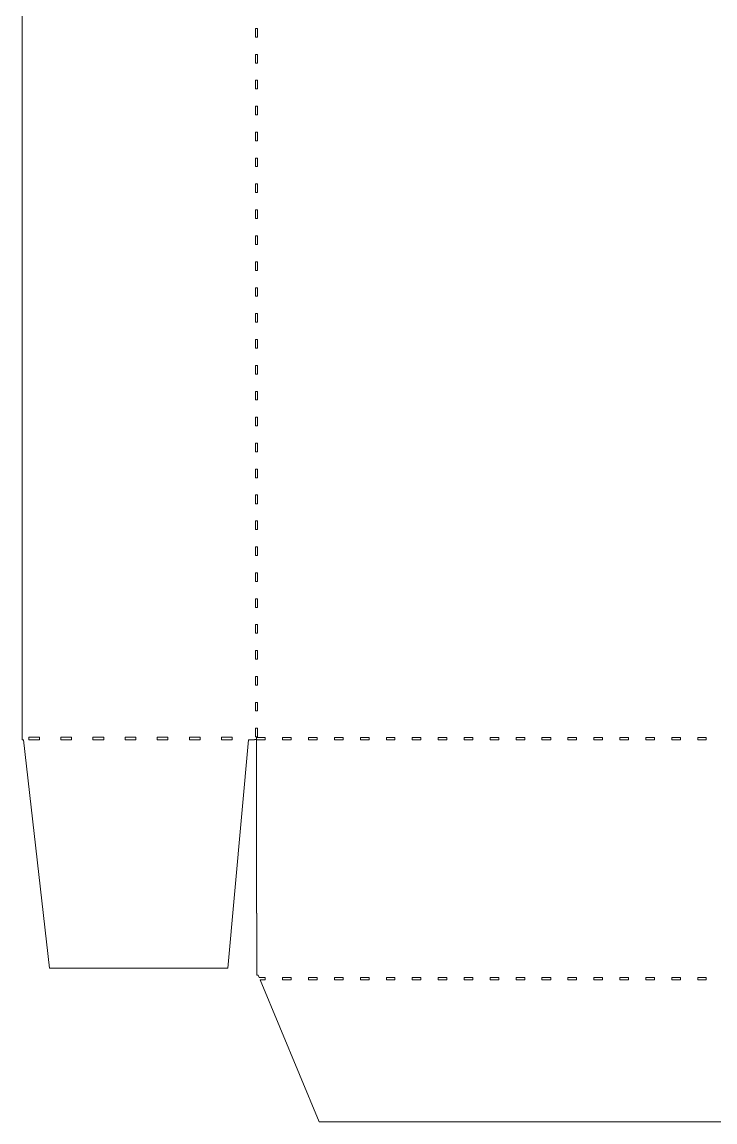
# Model space of a CAD drawing. Header units: centimetres. Extents: x -13.6 to 13.5, y -8.5 to 13.5.
# Drawn here: x -13.58 to -6.73, y -8.46 to 2.42 of the extents above; entities that cross this region are included whole.
import ezdxf

# ---------------------------------------------------------------- set-up
doc = ezdxf.new("R2010")
doc.units = ezdxf.units.CM
doc.header["$MEASUREMENT"] = 0
doc.layers.add('Layer 1', color=7, linetype='Continuous')

msp = doc.modelspace()

# ---------------------------------------------------------------- linework, layer by layer
at = {"layer": 'Layer 1', "color": 17, "lineweight": 20}
for points, knots in [([(-10.64204, 13.49044), (-10.64204, 13.49044), (-11.22081, 12.09311), (-11.22081, 12.09311), (-11.22081, 12.09311), (-11.22081, 12.09311), (-11.17534, 12.09311), (-11.17534, 12.09311), (-11.17534, 12.09311), (-11.17534, 12.09311), (-11.17534, 12.07244), (-11.17534, 12.07244), (-11.17534, 12.07244), (-11.17534, 12.07244), (-11.23074, 12.07244), (-11.23074, 12.07244), (-11.23074, 12.07244), (-11.23074, 12.07244), (-11.24396, 12.03937), (-11.24396, 12.03937), (-11.24396, 12.03937), (-11.24396, 12.03937), (-11.25802, 12.03937), (-11.25802, 12.03937), (-11.25802, 12.03937), (-11.25802, 12.03937), (-11.25802, 12.0063), (-11.25802, 12.0063), (-11.25802, 12.0063), (-11.25802, 12.0063), (-11.25802, 12.00464), (-11.25802, 12.00464), (-11.25802, 12.00464), (-11.25802, 12.00464), (-11.25802, 9.80529), (-11.25802, 9.80529), (-11.25802, 9.80529), (-11.25802, 9.80529), (-11.17534, 9.80529), (-11.17534, 9.80529), (-11.17534, 9.80529), (-11.17534, 9.80529), (-11.17534, 9.7838), (-11.17534, 9.7838), (-11.17534, 9.7838), (-11.17534, 9.7838), (-11.25058, 9.7838), (-11.25058, 9.7838), (-11.25058, 9.7838), (-11.25058, 9.7838), (-11.25058, 9.70938), (-11.25058, 9.70938), (-11.25058, 9.70938), (-11.25058, 9.70938), (-11.27208, 9.70938), (-11.27208, 9.70938), (-11.27208, 9.70938), (-11.27208, 9.70938), (-11.27208, 9.74907), (-11.27208, 9.74907), (-11.27208, 9.74907), (-11.27208, 9.74907), (-11.28283, 9.74907), (-11.28283, 9.74907), (-11.28283, 9.74907), (-11.28283, 9.74907), (-11.28283, 9.75486), (-11.28283, 9.75486), (-11.28283, 9.75486), (-11.28283, 9.75486), (-11.34814, 9.75486), (-11.34814, 9.75486), (-11.34814, 9.75486), (-11.34814, 9.75486), (-11.54493, 12.01043), (-11.54493, 12.01043), (-11.54493, 12.01043), (-11.54493, 12.01043), (-13.30854, 12.01043), (-13.30854, 12.01043), (-13.30854, 12.01043), (-13.30854, 12.01043), (-13.55411, 9.75486), (-13.55411, 9.75486), (-13.55411, 9.75486), (-13.55411, 9.75486), (-13.57891, 9.75486), (-13.57891, 9.75486), (-13.57891, 9.75486), (-13.57891, 9.75486), (-13.57891, -4.67899), (-13.57891, -4.67899), (-13.57891, -4.67899), (-13.57891, -4.67899), (-13.5632, -4.67899), (-13.5632, -4.67899), (-13.5632, -4.67899), (-13.5632, -4.67899), (-13.30854, -6.93539), (-13.30854, -6.93539), (-13.30854, -6.93539), (-13.30854, -6.93539), (-11.5441, -6.93539), (-11.5441, -6.93539), (-11.5441, -6.93539), (-11.5441, -6.93539), (-11.34153, -4.67899), (-11.34153, -4.67899), (-11.34153, -4.67899), (-11.34153, -4.67899), (-11.28283, -4.67899), (-11.28283, -4.67899), (-11.28283, -4.67899), (-11.28283, -4.67899), (-11.28283, -4.6732), (-11.28283, -4.6732), (-11.28283, -4.6732), (-11.28283, -4.6732), (-11.26133, -4.6732), (-11.26133, -4.6732), (-11.26133, -4.6732), (-11.26133, -4.6732), (-11.26133, -4.65501), (-11.26133, -4.65501), (-11.26133, -4.65501), (-11.26133, -4.65501), (-11.17534, -4.65501), (-11.17534, -4.65501), (-11.17534, -4.65501), (-11.17534, -4.65501), (-11.17534, -4.67651), (-11.17534, -4.67651), (-11.17534, -4.67651), (-11.17534, -4.67651), (-11.26133, -4.67651), (-11.26133, -4.67651), (-11.26133, -4.67651), (-11.26133, -4.67651), (-11.26133, -6.39217), (-11.26133, -6.39217), (-11.26133, -6.39217), (-11.26133, -6.39217), (-11.25802, -6.39217), (-11.25802, -6.39217), (-11.25802, -6.39217), (-11.25802, -6.39217), (-11.25802, -6.97177), (-11.25802, -6.97177), (-11.25802, -6.97177), (-11.25802, -6.97177), (-11.25802, -6.97342), (-11.25802, -6.97342), (-11.25802, -6.97342), (-11.25802, -6.97342), (-11.25802, -7.0065), (-11.25802, -7.0065), (-11.25802, -7.0065), (-11.25802, -7.0065), (-11.24396, -7.0065), (-11.24396, -7.0065), (-11.24396, -7.0065), (-11.24396, -7.0065), (-11.23404, -7.02882), (-11.23404, -7.02882), (-11.23404, -7.02882), (-11.23404, -7.02882), (-11.17534, -7.02882), (-11.17534, -7.02882), (-11.17534, -7.02882), (-11.17534, -7.02882), (-11.17534, -7.05032), (-11.17534, -7.05032), (-11.17534, -7.05032), (-11.17534, -7.05032), (-11.22577, -7.05032), (-11.22577, -7.05032), (-11.22577, -7.05032), (-11.22577, -7.05032), (-10.64204, -8.45757), (-10.64204, -8.45757), (-10.64204, -8.45757), (-10.64204, -8.45757), (-1.87937, -8.45757), (-1.87937, -8.45757), (-1.87937, -8.45757), (-1.87937, -8.45757), (-1.2485, -7.05032), (-1.2485, -7.05032), (-1.2485, -7.05032), (-1.2485, -7.05032), (-1.26173, -7.05032), (-1.26173, -7.05032), (-1.26173, -7.05032), (-1.26173, -7.05032), (-1.26173, -7.02882), (-1.26173, -7.02882), (-1.26173, -7.02882), (-1.26173, -7.02882), (-1.23858, -7.02882), (-1.23858, -7.02882), (-1.23858, -7.02882), (-1.23858, -7.02882), (-1.22866, -7.0065), (-1.22866, -7.0065), (-1.22866, -7.0065), (-1.22866, -7.0065), (-1.21378, -7.0065), (-1.21378, -7.0065), (-1.21378, -7.0065), (-1.21378, -7.0065), (-1.21378, -6.97342), (-1.21378, -6.97342), (-1.21378, -6.97342), (-1.21378, -6.97342), (-1.21295, -6.97177), (-1.21295, -6.97177), (-1.21295, -6.97177), (-1.21295, -6.97177), (-1.21378, -6.97177), (-1.21378, -6.97177), (-1.21378, -6.97177), (-1.21378, -6.97177), (-1.21378, -6.39217), (-1.21378, -6.39217), (-1.21378, -6.39217), (-1.21378, -6.39217), (-1.20303, -6.39217), (-1.20303, -6.39217), (-1.20303, -6.39217), (-1.20303, -6.39217), (-1.20303, -4.67651), (-1.20303, -4.67651), (-1.20303, -4.67651), (-1.20303, -4.67651), (-1.26173, -4.67651), (-1.26173, -4.67651), (-1.26173, -4.67651), (-1.26173, -4.67651), (-1.26173, -4.65501), (-1.26173, -4.65501), (-1.26173, -4.65501), (-1.26173, -4.65501), (-1.21378, -4.65501), (-1.21378, -4.65501), (-1.21378, -4.65501), (-1.21378, -4.65501), (-1.21378, -4.56324), (-1.21378, -4.56324), (-1.21378, -4.56324), (-1.21378, -4.56324), (-1.19228, -4.56324), (-1.19228, -4.56324), (-1.19228, -4.56324), (-1.19228, -4.56324), (-1.19228, -4.65501), (-1.19228, -4.65501), (-1.19228, -4.65501), (-1.19228, -4.65501), (-1.17657, -4.65501), (-1.17657, -4.65501), (-1.17657, -4.65501), (-1.17657, -4.65501), (-1.17657, -4.67651), (-1.17657, -4.67651), (-1.17657, -4.67651), (-1.17657, -4.67651), (-1.1807, -4.67651), (-1.1807, -4.67651), (-1.1807, -4.67651), (-1.1807, -4.67651), (-1.1807, -4.67899), (-1.1807, -4.67899), (-1.1807, -4.67899), (-1.1807, -4.67899), (-1.16995, -4.67899), (-1.16995, -4.67899), (-1.16995, -4.67899), (-1.16995, -4.67899), (-0.94175, -6.94697), (-0.94175, -6.94697), (-0.94175, -6.94697), (-0.94175, -6.94697), (0.85824, -6.94697), (0.85824, -6.94697), (0.85824, -6.94697), (0.85824, -6.94697), (1.10464, -4.67899), (1.10464, -4.67899), (1.10464, -4.67899), (1.10464, -4.67899), (1.11538, -4.67899), (1.11538, -4.67899), (1.11538, -4.67899), (1.11538, -4.67899), (1.11538, -4.67651), (1.11538, -4.67651), (1.11538, -4.67651), (1.11538, -4.67651), (1.04593, -4.67651), (1.04593, -4.67651), (1.04593, -4.67651), (1.04593, -4.67651), (1.04593, -4.65501), (1.04593, -4.65501), (1.04593, -4.65501), (1.04593, -4.65501), (1.12779, -4.65501), (1.12779, -4.65501), (1.12779, -4.65501), (1.12779, -4.65501), (1.12779, -4.66576), (1.12779, -4.66576), (1.12779, -4.66576), (1.12779, -4.66576), (1.13605, -4.66576), (1.13605, -4.66576), (1.13605, -4.66576), (1.13605, -4.66576), (1.13605, -4.6732), (1.13605, -4.6732), (1.13605, -4.6732), (1.13605, -4.6732), (11.22826, -4.66576), (11.22826, -4.66576), (11.22826, -4.66576), (11.22826, -4.66576), (13.53757, -2.82691), (13.53757, -2.82691), (13.53757, -2.82691), (13.53757, -2.82691), (13.53757, 8.46749), (13.53757, 8.46749), (13.53757, 8.46749), (13.53757, 8.46749), (11.239, 9.79454), (11.239, 9.79454), (11.239, 9.79454), (11.239, 9.79454), (11.239, 9.70938), (11.239, 9.70938), (11.239, 9.70938), (11.239, 9.70938), (11.21751, 9.70938), (11.21751, 9.70938), (11.21751, 9.70938), (11.21751, 9.70938), (11.21751, 9.79454), (11.21751, 9.79454), (11.21751, 9.79454), (11.21751, 9.79454), (1.13854, 9.79454), (1.13854, 9.79454), (1.13854, 9.79454), (1.13854, 9.79454), (1.13854, 9.70938), (1.13854, 9.70938), (1.13854, 9.70938), (1.13854, 9.70938), (1.11704, 9.70938), (1.11704, 9.70938), (1.11704, 9.70938), (1.11704, 9.70938), (1.11704, 9.7838), (1.11704, 9.7838), (1.11704, 9.7838), (1.11704, 9.7838), (1.04593, 9.7838), (1.04593, 9.7838), (1.04593, 9.7838), (1.04593, 9.7838), (1.04593, 9.80529), (1.04593, 9.80529), (1.04593, 9.80529), (1.04593, 9.80529), (1.09389, 9.80529), (1.09389, 9.80529), (1.09389, 9.80529), (1.09389, 9.80529), (0.85824, 11.97984), (0.85824, 11.97984), (0.85824, 11.97984), (0.85824, 11.97984), (-0.94175, 11.97984), (-0.94175, 11.97984), (-0.94175, 11.97984), (-0.94175, 11.97984), (-1.16251, 9.79454), (-1.16251, 9.79454), (-1.16251, 9.79454), (-1.16251, 9.79454), (-1.17657, 9.79454), (-1.17657, 9.79454), (-1.17657, 9.79454), (-1.17657, 9.79454), (-1.17657, 9.7838), (-1.17657, 9.7838), (-1.17657, 9.7838), (-1.17657, 9.7838), (-1.19228, 9.7838), (-1.19228, 9.7838), (-1.19228, 9.7838), (-1.19228, 9.7838), (-1.19228, 9.66639), (-1.19228, 9.66639), (-1.19228, 9.66639), (-1.19228, 9.66639), (-1.21378, 9.66639), (-1.21378, 9.66639), (-1.21378, 9.66639), (-1.21378, 9.66639), (-1.21378, 9.7838), (-1.21378, 9.7838), (-1.21378, 9.7838), (-1.21378, 9.7838), (-1.26173, 9.7838), (-1.26173, 9.7838), (-1.26173, 9.7838), (-1.26173, 9.7838), (-1.26173, 9.80529), (-1.26173, 9.80529), (-1.26173, 9.80529), (-1.26173, 9.80529), (-1.21378, 9.80529), (-1.21378, 9.80529), (-1.21378, 9.80529), (-1.21378, 9.80529), (-1.21378, 12.00464), (-1.21378, 12.00464), (-1.21378, 12.00464), (-1.21378, 12.00464), (-1.21295, 12.00464), (-1.21295, 12.00464), (-1.21295, 12.00464), (-1.21295, 12.00464), (-1.21378, 12.0063), (-1.21378, 12.0063), (-1.21378, 12.0063), (-1.21378, 12.0063), (-1.21378, 12.03937), (-1.21378, 12.03937), (-1.21378, 12.03937), (-1.21378, 12.03937), (-1.22866, 12.03937), (-1.22866, 12.03937), (-1.22866, 12.03937), (-1.22866, 12.03937), (-1.24354, 12.07244), (-1.24354, 12.07244), (-1.24354, 12.07244), (-1.24354, 12.07244), (-1.26173, 12.07244), (-1.26173, 12.07244), (-1.26173, 12.07244), (-1.26173, 12.07244), (-1.26173, 12.09311), (-1.26173, 12.09311), (-1.26173, 12.09311), (-1.26173, 12.09311), (-1.25264, 12.09311), (-1.25264, 12.09311), (-1.25264, 12.09311), (-1.25264, 12.09311), (-1.87937, 13.49044), (-1.87937, 13.49044), (-1.87937, 13.49044), (-1.87937, 13.49044), (-10.64204, 13.49044), (-10.64204, 13.49044)], [0, 0, 0, 0, 0.00847458, 0.00847458, 0.00847458, 0.00847458, 0.01694915, 0.01694915, 0.01694915, 0.01694915, 0.02542373, 0.02542373, 0.02542373, 0.02542373, 0.03389831, 0.03389831, 0.03389831, 0.03389831, 0.04237288, 0.04237288, 0.04237288, 0.04237288, 0.05084746, 0.05084746, 0.05084746, 0.05084746, 0.05932203, 0.05932203, 0.05932203, 0.05932203, 0.06779661, 0.06779661, 0.06779661, 0.06779661, 0.07627119, 0.07627119, 0.07627119, 0.07627119, 0.08474576, 0.08474576, 0.08474576, 0.08474576, 0.09322034, 0.09322034, 0.09322034, 0.09322034, 0.10169492, 0.10169492, 0.10169492, 0.10169492, 0.11016949, 0.11016949, 0.11016949, 0.11016949, 0.11864407, 0.11864407, 0.11864407, 0.11864407, 0.12711864, 0.12711864, 0.12711864, 0.12711864, 0.13559322, 0.13559322, 0.13559322, 0.13559322, 0.1440678, 0.1440678, 0.1440678, 0.1440678, 0.15254237, 0.15254237, 0.15254237, 0.15254237, 0.16101695, 0.16101695, 0.16101695, 0.16101695, 0.16949153, 0.16949153, 0.16949153, 0.16949153, 0.1779661, 0.1779661, 0.1779661, 0.1779661, 0.18644068, 0.18644068, 0.18644068, 0.18644068, 0.19491525, 0.19491525, 0.19491525, 0.19491525, 0.20338983, 0.20338983, 0.20338983, 0.20338983, 0.21186441, 0.21186441, 0.21186441, 0.21186441, 0.22033898, 0.22033898, 0.22033898, 0.22033898, 0.22881356, 0.22881356, 0.22881356, 0.22881356, 0.23728814, 0.23728814, 0.23728814, 0.23728814, 0.24576271, 0.24576271, 0.24576271, 0.24576271, 0.25423729, 0.25423729, 0.25423729, 0.25423729, 0.26271186, 0.26271186, 0.26271186, 0.26271186, 0.27118644, 0.27118644, 0.27118644, 0.27118644, 0.27966102, 0.27966102, 0.27966102, 0.27966102, 0.28813559, 0.28813559, 0.28813559, 0.28813559, 0.29661017, 0.29661017, 0.29661017, 0.29661017, 0.30508475, 0.30508475, 0.30508475, 0.30508475, 0.31355932, 0.31355932, 0.31355932, 0.31355932, 0.3220339, 0.3220339, 0.3220339, 0.3220339, 0.33050847, 0.33050847, 0.33050847, 0.33050847, 0.33898305, 0.33898305, 0.33898305, 0.33898305, 0.34745763, 0.34745763, 0.34745763, 0.34745763, 0.3559322, 0.3559322, 0.3559322, 0.3559322, 0.36440678, 0.36440678, 0.36440678, 0.36440678, 0.37288136, 0.37288136, 0.37288136, 0.37288136, 0.38135593, 0.38135593, 0.38135593, 0.38135593, 0.38983051, 0.38983051, 0.38983051, 0.38983051, 0.39830508, 0.39830508, 0.39830508, 0.39830508, 0.40677966, 0.40677966, 0.40677966, 0.40677966, 0.41525424, 0.41525424, 0.41525424, 0.41525424, 0.42372881, 0.42372881, 0.42372881, 0.42372881, 0.43220339, 0.43220339, 0.43220339, 0.43220339, 0.44067797, 0.44067797, 0.44067797, 0.44067797, 0.44915254, 0.44915254, 0.44915254, 0.44915254, 0.45762712, 0.45762712, 0.45762712, 0.45762712, 0.46610169, 0.46610169, 0.46610169, 0.46610169, 0.47457627, 0.47457627, 0.47457627, 0.47457627, 0.48305085, 0.48305085, 0.48305085, 0.48305085, 0.49152542, 0.49152542, 0.49152542, 0.49152542, 0.5, 0.5, 0.5, 0.5, 0.50847458, 0.50847458, 0.50847458, 0.50847458, 0.51694915, 0.51694915, 0.51694915, 0.51694915, 0.52542373, 0.52542373, 0.52542373, 0.52542373, 0.53389831, 0.53389831, 0.53389831, 0.53389831, 0.54237288, 0.54237288, 0.54237288, 0.54237288, 0.55084746, 0.55084746, 0.55084746, 0.55084746, 0.55932203, 0.55932203, 0.55932203, 0.55932203, 0.56779661, 0.56779661, 0.56779661, 0.56779661, 0.57627119, 0.57627119, 0.57627119, 0.57627119, 0.58474576, 0.58474576, 0.58474576, 0.58474576, 0.59322034, 0.59322034, 0.59322034, 0.59322034, 0.60169492, 0.60169492, 0.60169492, 0.60169492, 0.61016949, 0.61016949, 0.61016949, 0.61016949, 0.61864407, 0.61864407, 0.61864407, 0.61864407, 0.62711864, 0.62711864, 0.62711864, 0.62711864, 0.63559322, 0.63559322, 0.63559322, 0.63559322, 0.6440678, 0.6440678, 0.6440678, 0.6440678, 0.65254237, 0.65254237, 0.65254237, 0.65254237, 0.66101695, 0.66101695, 0.66101695, 0.66101695, 0.66949153, 0.66949153, 0.66949153, 0.66949153, 0.6779661, 0.6779661, 0.6779661, 0.6779661, 0.68644068, 0.68644068, 0.68644068, 0.68644068, 0.69491525, 0.69491525, 0.69491525, 0.69491525, 0.70338983, 0.70338983, 0.70338983, 0.70338983, 0.71186441, 0.71186441, 0.71186441, 0.71186441, 0.72033898, 0.72033898, 0.72033898, 0.72033898, 0.72881356, 0.72881356, 0.72881356, 0.72881356, 0.73728814, 0.73728814, 0.73728814, 0.73728814, 0.74576271, 0.74576271, 0.74576271, 0.74576271, 0.75423729, 0.75423729, 0.75423729, 0.75423729, 0.76271186, 0.76271186, 0.76271186, 0.76271186, 0.77118644, 0.77118644, 0.77118644, 0.77118644, 0.77966102, 0.77966102, 0.77966102, 0.77966102, 0.78813559, 0.78813559, 0.78813559, 0.78813559, 0.79661017, 0.79661017, 0.79661017, 0.79661017, 0.80508475, 0.80508475, 0.80508475, 0.80508475, 0.81355932, 0.81355932, 0.81355932, 0.81355932, 0.8220339, 0.8220339, 0.8220339, 0.8220339, 0.83050847, 0.83050847, 0.83050847, 0.83050847, 0.83898305, 0.83898305, 0.83898305, 0.83898305, 0.84745763, 0.84745763, 0.84745763, 0.84745763, 0.8559322, 0.8559322, 0.8559322, 0.8559322, 0.86440678, 0.86440678, 0.86440678, 0.86440678, 0.87288136, 0.87288136, 0.87288136, 0.87288136, 0.88135593, 0.88135593, 0.88135593, 0.88135593, 0.88983051, 0.88983051, 0.88983051, 0.88983051, 0.89830508, 0.89830508, 0.89830508, 0.89830508, 0.90677966, 0.90677966, 0.90677966, 0.90677966, 0.91525424, 0.91525424, 0.91525424, 0.91525424, 0.92372881, 0.92372881, 0.92372881, 0.92372881, 0.93220339, 0.93220339, 0.93220339, 0.93220339, 0.94067797, 0.94067797, 0.94067797, 0.94067797, 0.94915254, 0.94915254, 0.94915254, 0.94915254, 0.95762712, 0.95762712, 0.95762712, 0.95762712, 0.96610169, 0.96610169, 0.96610169, 0.96610169, 0.97457627, 0.97457627, 0.97457627, 0.97457627, 0.98305085, 0.98305085, 0.98305085, 0.98305085, 1, 1, 1, 1]), ([(-11.27208, 2.35893), (-11.27208, 2.35893), (-11.25058, 2.35893), (-11.25058, 2.35893), (-11.25058, 2.35893), (-11.25058, 2.35893), (-11.25058, 2.27376), (-11.25058, 2.27376), (-11.25058, 2.27376), (-11.25058, 2.27376), (-11.27208, 2.27376), (-11.27208, 2.27376), (-11.27208, 2.27376), (-11.27208, 2.27376), (-11.27208, 2.35893), (-11.27208, 2.35893)], [0, 0, 0, 0, 0.2, 0.2, 0.2, 0.2, 0.4, 0.4, 0.4, 0.4, 0.6, 0.6, 0.6, 0.6, 1, 1, 1, 1]), ([(-11.27208, 2.10261), (-11.27208, 2.10261), (-11.25058, 2.10261), (-11.25058, 2.10261), (-11.25058, 2.10261), (-11.25058, 2.10261), (-11.25058, 2.01745), (-11.25058, 2.01745), (-11.25058, 2.01745), (-11.25058, 2.01745), (-11.27208, 2.01745), (-11.27208, 2.01745), (-11.27208, 2.01745), (-11.27208, 2.01745), (-11.27208, 2.10261), (-11.27208, 2.10261)], [0, 0, 0, 0, 0.2, 0.2, 0.2, 0.2, 0.4, 0.4, 0.4, 0.4, 0.6, 0.6, 0.6, 0.6, 1, 1, 1, 1]), ([(-11.27208, 1.8463), (-11.27208, 1.8463), (-11.25058, 1.8463), (-11.25058, 1.8463), (-11.25058, 1.8463), (-11.25058, 1.8463), (-11.25058, 1.76113), (-11.25058, 1.76113), (-11.25058, 1.76113), (-11.25058, 1.76113), (-11.27208, 1.76113), (-11.27208, 1.76113), (-11.27208, 1.76113), (-11.27208, 1.76113), (-11.27208, 1.8463), (-11.27208, 1.8463)], [0, 0, 0, 0, 0.2, 0.2, 0.2, 0.2, 0.4, 0.4, 0.4, 0.4, 0.6, 0.6, 0.6, 0.6, 1, 1, 1, 1]), ([(-11.27208, 1.58998), (-11.27208, 1.58998), (-11.25058, 1.58998), (-11.25058, 1.58998), (-11.25058, 1.58998), (-11.25058, 1.58998), (-11.25058, 1.50482), (-11.25058, 1.50482), (-11.25058, 1.50482), (-11.25058, 1.50482), (-11.27208, 1.50482), (-11.27208, 1.50482), (-11.27208, 1.50482), (-11.27208, 1.50482), (-11.27208, 1.58998), (-11.27208, 1.58998)], [0, 0, 0, 0, 0.2, 0.2, 0.2, 0.2, 0.4, 0.4, 0.4, 0.4, 0.6, 0.6, 0.6, 0.6, 1, 1, 1, 1]), ([(-11.27208, 1.33367), (-11.27208, 1.33367), (-11.25058, 1.33367), (-11.25058, 1.33367), (-11.25058, 1.33367), (-11.25058, 1.33367), (-11.25058, 1.2485), (-11.25058, 1.2485), (-11.25058, 1.2485), (-11.25058, 1.2485), (-11.27208, 1.2485), (-11.27208, 1.2485), (-11.27208, 1.2485), (-11.27208, 1.2485), (-11.27208, 1.33367), (-11.27208, 1.33367)], [0, 0, 0, 0, 0.2, 0.2, 0.2, 0.2, 0.4, 0.4, 0.4, 0.4, 0.6, 0.6, 0.6, 0.6, 1, 1, 1, 1]), ([(-11.27208, 1.07735), (-11.27208, 1.07735), (-11.25058, 1.07735), (-11.25058, 1.07735), (-11.25058, 1.07735), (-11.25058, 1.07735), (-11.25058, 0.99219), (-11.25058, 0.99219), (-11.25058, 0.99219), (-11.25058, 0.99219), (-11.27208, 0.99219), (-11.27208, 0.99219), (-11.27208, 0.99219), (-11.27208, 0.99219), (-11.27208, 1.07735), (-11.27208, 1.07735)], [0, 0, 0, 0, 0.2, 0.2, 0.2, 0.2, 0.4, 0.4, 0.4, 0.4, 0.6, 0.6, 0.6, 0.6, 1, 1, 1, 1]), ([(-11.27208, 0.82104), (-11.27208, 0.82104), (-11.25058, 0.82104), (-11.25058, 0.82104), (-11.25058, 0.82104), (-11.25058, 0.82104), (-11.25058, 0.73505), (-11.25058, 0.73505), (-11.25058, 0.73505), (-11.25058, 0.73505), (-11.27208, 0.73505), (-11.27208, 0.73505), (-11.27208, 0.73505), (-11.27208, 0.73505), (-11.27208, 0.82104), (-11.27208, 0.82104)], [0, 0, 0, 0, 0.2, 0.2, 0.2, 0.2, 0.4, 0.4, 0.4, 0.4, 0.6, 0.6, 0.6, 0.6, 1, 1, 1, 1]), ([(-11.27208, 0.56472), (-11.27208, 0.56472), (-11.25058, 0.56472), (-11.25058, 0.56472), (-11.25058, 0.56472), (-11.25058, 0.56472), (-11.25058, 0.47873), (-11.25058, 0.47873), (-11.25058, 0.47873), (-11.25058, 0.47873), (-11.27208, 0.47873), (-11.27208, 0.47873), (-11.27208, 0.47873), (-11.27208, 0.47873), (-11.27208, 0.56472), (-11.27208, 0.56472)], [0, 0, 0, 0, 0.2, 0.2, 0.2, 0.2, 0.4, 0.4, 0.4, 0.4, 0.6, 0.6, 0.6, 0.6, 1, 1, 1, 1]), ([(-11.27208, 0.3084), (-11.27208, 0.3084), (-11.25058, 0.3084), (-11.25058, 0.3084), (-11.25058, 0.3084), (-11.25058, 0.3084), (-11.25058, 0.22242), (-11.25058, 0.22242), (-11.25058, 0.22242), (-11.25058, 0.22242), (-11.27208, 0.22242), (-11.27208, 0.22242), (-11.27208, 0.22242), (-11.27208, 0.22242), (-11.27208, 0.3084), (-11.27208, 0.3084)], [0, 0, 0, 0, 0.2, 0.2, 0.2, 0.2, 0.4, 0.4, 0.4, 0.4, 0.6, 0.6, 0.6, 0.6, 1, 1, 1, 1]), ([(-11.27208, 0.05209), (-11.27208, 0.05209), (-11.25058, 0.05209), (-11.25058, 0.05209), (-11.25058, 0.05209), (-11.25058, 0.05209), (-11.25058, -0.0339), (-11.25058, -0.0339), (-11.25058, -0.0339), (-11.25058, -0.0339), (-11.27208, -0.0339), (-11.27208, -0.0339), (-11.27208, -0.0339), (-11.27208, -0.0339), (-11.27208, 0.05209), (-11.27208, 0.05209)], [0, 0, 0, 0, 0.2, 0.2, 0.2, 0.2, 0.4, 0.4, 0.4, 0.4, 0.6, 0.6, 0.6, 0.6, 1, 1, 1, 1]), ([(-11.27208, -0.20505), (-11.27208, -0.20505), (-11.25058, -0.20505), (-11.25058, -0.20505), (-11.25058, -0.20505), (-11.25058, -0.20505), (-11.25058, -0.29021), (-11.25058, -0.29021), (-11.25058, -0.29021), (-11.25058, -0.29021), (-11.27208, -0.29021), (-11.27208, -0.29021), (-11.27208, -0.29021), (-11.27208, -0.29021), (-11.27208, -0.20505), (-11.27208, -0.20505)], [0, 0, 0, 0, 0.2, 0.2, 0.2, 0.2, 0.4, 0.4, 0.4, 0.4, 0.6, 0.6, 0.6, 0.6, 1, 1, 1, 1]), ([(-11.27208, -0.46137), (-11.27208, -0.46137), (-11.25058, -0.46137), (-11.25058, -0.46137), (-11.25058, -0.46137), (-11.25058, -0.46137), (-11.25058, -0.54653), (-11.25058, -0.54653), (-11.25058, -0.54653), (-11.25058, -0.54653), (-11.27208, -0.54653), (-11.27208, -0.54653), (-11.27208, -0.54653), (-11.27208, -0.54653), (-11.27208, -0.46137), (-11.27208, -0.46137)], [0, 0, 0, 0, 0.2, 0.2, 0.2, 0.2, 0.4, 0.4, 0.4, 0.4, 0.6, 0.6, 0.6, 0.6, 1, 1, 1, 1]), ([(-11.27208, -0.71768), (-11.27208, -0.71768), (-11.25058, -0.71768), (-11.25058, -0.71768), (-11.25058, -0.71768), (-11.25058, -0.71768), (-11.25058, -0.80285), (-11.25058, -0.80285), (-11.25058, -0.80285), (-11.25058, -0.80285), (-11.27208, -0.80285), (-11.27208, -0.80285), (-11.27208, -0.80285), (-11.27208, -0.80285), (-11.27208, -0.71768), (-11.27208, -0.71768)], [0, 0, 0, 0, 0.2, 0.2, 0.2, 0.2, 0.4, 0.4, 0.4, 0.4, 0.6, 0.6, 0.6, 0.6, 1, 1, 1, 1]), ([(-11.27208, -0.974), (-11.27208, -0.974), (-11.25058, -0.974), (-11.25058, -0.974), (-11.25058, -0.974), (-11.25058, -0.974), (-11.25058, -1.05916), (-11.25058, -1.05916), (-11.25058, -1.05916), (-11.25058, -1.05916), (-11.27208, -1.05916), (-11.27208, -1.05916), (-11.27208, -1.05916), (-11.27208, -1.05916), (-11.27208, -0.974), (-11.27208, -0.974)], [0, 0, 0, 0, 0.2, 0.2, 0.2, 0.2, 0.4, 0.4, 0.4, 0.4, 0.6, 0.6, 0.6, 0.6, 1, 1, 1, 1]), ([(-11.27208, -1.23031), (-11.27208, -1.23031), (-11.25058, -1.23031), (-11.25058, -1.23031), (-11.25058, -1.23031), (-11.25058, -1.23031), (-11.25058, -1.31548), (-11.25058, -1.31548), (-11.25058, -1.31548), (-11.25058, -1.31548), (-11.27208, -1.31548), (-11.27208, -1.31548), (-11.27208, -1.31548), (-11.27208, -1.31548), (-11.27208, -1.23031), (-11.27208, -1.23031)], [0, 0, 0, 0, 0.2, 0.2, 0.2, 0.2, 0.4, 0.4, 0.4, 0.4, 0.6, 0.6, 0.6, 0.6, 1, 1, 1, 1]), ([(-11.27208, -1.48663), (-11.27208, -1.48663), (-11.25058, -1.48663), (-11.25058, -1.48663), (-11.25058, -1.48663), (-11.25058, -1.48663), (-11.25058, -1.57179), (-11.25058, -1.57179), (-11.25058, -1.57179), (-11.25058, -1.57179), (-11.27208, -1.57179), (-11.27208, -1.57179), (-11.27208, -1.57179), (-11.27208, -1.57179), (-11.27208, -1.48663), (-11.27208, -1.48663)], [0, 0, 0, 0, 0.2, 0.2, 0.2, 0.2, 0.4, 0.4, 0.4, 0.4, 0.6, 0.6, 0.6, 0.6, 1, 1, 1, 1]), ([(-11.27208, -1.74294), (-11.27208, -1.74294), (-11.25058, -1.74294), (-11.25058, -1.74294), (-11.25058, -1.74294), (-11.25058, -1.74294), (-11.25058, -1.82811), (-11.25058, -1.82811), (-11.25058, -1.82811), (-11.25058, -1.82811), (-11.27208, -1.82811), (-11.27208, -1.82811), (-11.27208, -1.82811), (-11.27208, -1.82811), (-11.27208, -1.74294), (-11.27208, -1.74294)], [0, 0, 0, 0, 0.2, 0.2, 0.2, 0.2, 0.4, 0.4, 0.4, 0.4, 0.6, 0.6, 0.6, 0.6, 1, 1, 1, 1]), ([(-11.27208, -1.99926), (-11.27208, -1.99926), (-11.25058, -1.99926), (-11.25058, -1.99926), (-11.25058, -1.99926), (-11.25058, -1.99926), (-11.25058, -2.08525), (-11.25058, -2.08525), (-11.25058, -2.08525), (-11.25058, -2.08525), (-11.27208, -2.08525), (-11.27208, -2.08525), (-11.27208, -2.08525), (-11.27208, -2.08525), (-11.27208, -1.99926), (-11.27208, -1.99926)], [0, 0, 0, 0, 0.2, 0.2, 0.2, 0.2, 0.4, 0.4, 0.4, 0.4, 0.6, 0.6, 0.6, 0.6, 1, 1, 1, 1]), ([(-11.27208, -2.25557), (-11.27208, -2.25557), (-11.25058, -2.25557), (-11.25058, -2.25557), (-11.25058, -2.25557), (-11.25058, -2.25557), (-11.25058, -2.34156), (-11.25058, -2.34156), (-11.25058, -2.34156), (-11.25058, -2.34156), (-11.27208, -2.34156), (-11.27208, -2.34156), (-11.27208, -2.34156), (-11.27208, -2.34156), (-11.27208, -2.25557), (-11.27208, -2.25557)], [0, 0, 0, 0, 0.2, 0.2, 0.2, 0.2, 0.4, 0.4, 0.4, 0.4, 0.6, 0.6, 0.6, 0.6, 1, 1, 1, 1]), ([(-11.27208, -2.51189), (-11.27208, -2.51189), (-11.25058, -2.51189), (-11.25058, -2.51189), (-11.25058, -2.51189), (-11.25058, -2.51189), (-11.25058, -2.59788), (-11.25058, -2.59788), (-11.25058, -2.59788), (-11.25058, -2.59788), (-11.27208, -2.59788), (-11.27208, -2.59788), (-11.27208, -2.59788), (-11.27208, -2.59788), (-11.27208, -2.51189), (-11.27208, -2.51189)], [0, 0, 0, 0, 0.2, 0.2, 0.2, 0.2, 0.4, 0.4, 0.4, 0.4, 0.6, 0.6, 0.6, 0.6, 1, 1, 1, 1]), ([(-11.27208, -2.7682), (-11.27208, -2.7682), (-11.25058, -2.7682), (-11.25058, -2.7682), (-11.25058, -2.7682), (-11.25058, -2.7682), (-11.25058, -2.85419), (-11.25058, -2.85419), (-11.25058, -2.85419), (-11.25058, -2.85419), (-11.27208, -2.85419), (-11.27208, -2.85419), (-11.27208, -2.85419), (-11.27208, -2.85419), (-11.27208, -2.7682), (-11.27208, -2.7682)], [0, 0, 0, 0, 0.2, 0.2, 0.2, 0.2, 0.4, 0.4, 0.4, 0.4, 0.6, 0.6, 0.6, 0.6, 1, 1, 1, 1]), ([(-11.27208, -3.02535), (-11.27208, -3.02535), (-11.25058, -3.02535), (-11.25058, -3.02535), (-11.25058, -3.02535), (-11.25058, -3.02535), (-11.25058, -3.11051), (-11.25058, -3.11051), (-11.25058, -3.11051), (-11.25058, -3.11051), (-11.27208, -3.11051), (-11.27208, -3.11051), (-11.27208, -3.11051), (-11.27208, -3.11051), (-11.27208, -3.02535), (-11.27208, -3.02535)], [0, 0, 0, 0, 0.2, 0.2, 0.2, 0.2, 0.4, 0.4, 0.4, 0.4, 0.6, 0.6, 0.6, 0.6, 1, 1, 1, 1]), ([(-11.27208, -3.28166), (-11.27208, -3.28166), (-11.25058, -3.28166), (-11.25058, -3.28166), (-11.25058, -3.28166), (-11.25058, -3.28166), (-11.25058, -3.36682), (-11.25058, -3.36682), (-11.25058, -3.36682), (-11.25058, -3.36682), (-11.27208, -3.36682), (-11.27208, -3.36682), (-11.27208, -3.36682), (-11.27208, -3.36682), (-11.27208, -3.28166), (-11.27208, -3.28166)], [0, 0, 0, 0, 0.2, 0.2, 0.2, 0.2, 0.4, 0.4, 0.4, 0.4, 0.6, 0.6, 0.6, 0.6, 1, 1, 1, 1]), ([(-11.27208, -3.53798), (-11.27208, -3.53798), (-11.25058, -3.53798), (-11.25058, -3.53798), (-11.25058, -3.53798), (-11.25058, -3.53798), (-11.25058, -3.62314), (-11.25058, -3.62314), (-11.25058, -3.62314), (-11.25058, -3.62314), (-11.27208, -3.62314), (-11.27208, -3.62314), (-11.27208, -3.62314), (-11.27208, -3.62314), (-11.27208, -3.53798), (-11.27208, -3.53798)], [0, 0, 0, 0, 0.2, 0.2, 0.2, 0.2, 0.4, 0.4, 0.4, 0.4, 0.6, 0.6, 0.6, 0.6, 1, 1, 1, 1]), ([(-11.27208, -3.79429), (-11.27208, -3.79429), (-11.25058, -3.79429), (-11.25058, -3.79429), (-11.25058, -3.79429), (-11.25058, -3.79429), (-11.25058, -3.87945), (-11.25058, -3.87945), (-11.25058, -3.87945), (-11.25058, -3.87945), (-11.27208, -3.87945), (-11.27208, -3.87945), (-11.27208, -3.87945), (-11.27208, -3.87945), (-11.27208, -3.79429), (-11.27208, -3.79429)], [0, 0, 0, 0, 0.2, 0.2, 0.2, 0.2, 0.4, 0.4, 0.4, 0.4, 0.6, 0.6, 0.6, 0.6, 1, 1, 1, 1]), ([(-11.27208, -4.05061), (-11.27208, -4.05061), (-11.25058, -4.05061), (-11.25058, -4.05061), (-11.25058, -4.05061), (-11.25058, -4.05061), (-11.25058, -4.13577), (-11.25058, -4.13577), (-11.25058, -4.13577), (-11.25058, -4.13577), (-11.27208, -4.13577), (-11.27208, -4.13577), (-11.27208, -4.13577), (-11.27208, -4.13577), (-11.27208, -4.05061), (-11.27208, -4.05061)], [0, 0, 0, 0, 0.2, 0.2, 0.2, 0.2, 0.4, 0.4, 0.4, 0.4, 0.6, 0.6, 0.6, 0.6, 1, 1, 1, 1]), ([(-11.27208, -4.30692), (-11.27208, -4.30692), (-11.25058, -4.30692), (-11.25058, -4.30692), (-11.25058, -4.30692), (-11.25058, -4.30692), (-11.25058, -4.39208), (-11.25058, -4.39208), (-11.25058, -4.39208), (-11.25058, -4.39208), (-11.27208, -4.39208), (-11.27208, -4.39208), (-11.27208, -4.39208), (-11.27208, -4.39208), (-11.27208, -4.30692), (-11.27208, -4.30692)], [0, 0, 0, 0, 0.2, 0.2, 0.2, 0.2, 0.4, 0.4, 0.4, 0.4, 0.6, 0.6, 0.6, 0.6, 1, 1, 1, 1]), ([(-11.27208, -4.56324), (-11.27208, -4.56324), (-11.25058, -4.56324), (-11.25058, -4.56324), (-11.25058, -4.56324), (-11.25058, -4.56324), (-11.25058, -4.6484), (-11.25058, -4.6484), (-11.25058, -4.6484), (-11.25058, -4.6484), (-11.27208, -4.6484), (-11.27208, -4.6484), (-11.27208, -4.6484), (-11.27208, -4.6484), (-11.27208, -4.56324), (-11.27208, -4.56324)], [0, 0, 0, 0, 0.2, 0.2, 0.2, 0.2, 0.4, 0.4, 0.4, 0.4, 0.6, 0.6, 0.6, 0.6, 1, 1, 1, 1]), ([(-13.51277, -4.65253), (-13.51277, -4.65253), (-13.40693, -4.65253), (-13.40693, -4.65253), (-13.40693, -4.65253), (-13.40693, -4.65253), (-13.40693, -4.67899), (-13.40693, -4.67899), (-13.40693, -4.67899), (-13.40693, -4.67899), (-13.51277, -4.67899), (-13.51277, -4.67899), (-13.51277, -4.67899), (-13.51277, -4.67899), (-13.51277, -4.65253), (-13.51277, -4.65253)], [0, 0, 0, 0, 0.2, 0.2, 0.2, 0.2, 0.4, 0.4, 0.4, 0.4, 0.6, 0.6, 0.6, 0.6, 1, 1, 1, 1]), ([(-13.19527, -4.65253), (-13.19527, -4.65253), (-13.08943, -4.65253), (-13.08943, -4.65253), (-13.08943, -4.65253), (-13.08943, -4.65253), (-13.08943, -4.67899), (-13.08943, -4.67899), (-13.08943, -4.67899), (-13.08943, -4.67899), (-13.19527, -4.67899), (-13.19527, -4.67899), (-13.19527, -4.67899), (-13.19527, -4.67899), (-13.19527, -4.65253), (-13.19527, -4.65253)], [0, 0, 0, 0, 0.2, 0.2, 0.2, 0.2, 0.4, 0.4, 0.4, 0.4, 0.6, 0.6, 0.6, 0.6, 1, 1, 1, 1]), ([(-12.87777, -4.65253), (-12.87777, -4.65253), (-12.77193, -4.65253), (-12.77193, -4.65253), (-12.77193, -4.65253), (-12.77193, -4.65253), (-12.77193, -4.67899), (-12.77193, -4.67899), (-12.77193, -4.67899), (-12.77193, -4.67899), (-12.87777, -4.67899), (-12.87777, -4.67899), (-12.87777, -4.67899), (-12.87777, -4.67899), (-12.87777, -4.65253), (-12.87777, -4.65253)], [0, 0, 0, 0, 0.2, 0.2, 0.2, 0.2, 0.4, 0.4, 0.4, 0.4, 0.6, 0.6, 0.6, 0.6, 1, 1, 1, 1]), ([(-12.56027, -4.65253), (-12.56027, -4.65253), (-12.45443, -4.65253), (-12.45443, -4.65253), (-12.45443, -4.65253), (-12.45443, -4.65253), (-12.45443, -4.67899), (-12.45443, -4.67899), (-12.45443, -4.67899), (-12.45443, -4.67899), (-12.56027, -4.67899), (-12.56027, -4.67899), (-12.56027, -4.67899), (-12.56027, -4.67899), (-12.56027, -4.65253), (-12.56027, -4.65253)], [0, 0, 0, 0, 0.2, 0.2, 0.2, 0.2, 0.4, 0.4, 0.4, 0.4, 0.6, 0.6, 0.6, 0.6, 1, 1, 1, 1]), ([(-12.24277, -4.65253), (-12.24277, -4.65253), (-12.13693, -4.65253), (-12.13693, -4.65253), (-12.13693, -4.65253), (-12.13693, -4.65253), (-12.13693, -4.67899), (-12.13693, -4.67899), (-12.13693, -4.67899), (-12.13693, -4.67899), (-12.24277, -4.67899), (-12.24277, -4.67899), (-12.24277, -4.67899), (-12.24277, -4.67899), (-12.24277, -4.65253), (-12.24277, -4.65253)], [0, 0, 0, 0, 0.2, 0.2, 0.2, 0.2, 0.4, 0.4, 0.4, 0.4, 0.6, 0.6, 0.6, 0.6, 1, 1, 1, 1]), ([(-11.92527, -4.65253), (-11.92527, -4.65253), (-11.81943, -4.65253), (-11.81943, -4.65253), (-11.81943, -4.65253), (-11.81943, -4.65253), (-11.81943, -4.67899), (-11.81943, -4.67899), (-11.81943, -4.67899), (-11.81943, -4.67899), (-11.92527, -4.67899), (-11.92527, -4.67899), (-11.92527, -4.67899), (-11.92527, -4.67899), (-11.92527, -4.65253), (-11.92527, -4.65253)], [0, 0, 0, 0, 0.2, 0.2, 0.2, 0.2, 0.4, 0.4, 0.4, 0.4, 0.6, 0.6, 0.6, 0.6, 1, 1, 1, 1]), ([(-11.60777, -4.65253), (-11.60777, -4.65253), (-11.50193, -4.65253), (-11.50193, -4.65253), (-11.50193, -4.65253), (-11.50193, -4.65253), (-11.50193, -4.67899), (-11.50193, -4.67899), (-11.50193, -4.67899), (-11.50193, -4.67899), (-11.60777, -4.67899), (-11.60777, -4.67899), (-11.60777, -4.67899), (-11.60777, -4.67899), (-11.60777, -4.65253), (-11.60777, -4.65253)], [0, 0, 0, 0, 0.2, 0.2, 0.2, 0.2, 0.4, 0.4, 0.4, 0.4, 0.6, 0.6, 0.6, 0.6, 1, 1, 1, 1]), ([(-11.00501, -4.65501), (-11.00501, -4.65501), (-10.91902, -4.65501), (-10.91902, -4.65501), (-10.91902, -4.65501), (-10.91902, -4.65501), (-10.91902, -4.67651), (-10.91902, -4.67651), (-10.91902, -4.67651), (-10.91902, -4.67651), (-11.00501, -4.67651), (-11.00501, -4.67651), (-11.00501, -4.67651), (-11.00501, -4.67651), (-11.00501, -4.65501), (-11.00501, -4.65501)], [0, 0, 0, 0, 0.2, 0.2, 0.2, 0.2, 0.4, 0.4, 0.4, 0.4, 0.6, 0.6, 0.6, 0.6, 1, 1, 1, 1]), ([(-10.7487, -4.65501), (-10.7487, -4.65501), (-10.66271, -4.65501), (-10.66271, -4.65501), (-10.66271, -4.65501), (-10.66271, -4.65501), (-10.66271, -4.67651), (-10.66271, -4.67651), (-10.66271, -4.67651), (-10.66271, -4.67651), (-10.7487, -4.67651), (-10.7487, -4.67651), (-10.7487, -4.67651), (-10.7487, -4.67651), (-10.7487, -4.65501), (-10.7487, -4.65501)], [0, 0, 0, 0, 0.2, 0.2, 0.2, 0.2, 0.4, 0.4, 0.4, 0.4, 0.6, 0.6, 0.6, 0.6, 1, 1, 1, 1]), ([(-10.49156, -4.65501), (-10.49156, -4.65501), (-10.40639, -4.65501), (-10.40639, -4.65501), (-10.40639, -4.65501), (-10.40639, -4.65501), (-10.40639, -4.67651), (-10.40639, -4.67651), (-10.40639, -4.67651), (-10.40639, -4.67651), (-10.49156, -4.67651), (-10.49156, -4.67651), (-10.49156, -4.67651), (-10.49156, -4.67651), (-10.49156, -4.65501), (-10.49156, -4.65501)], [0, 0, 0, 0, 0.2, 0.2, 0.2, 0.2, 0.4, 0.4, 0.4, 0.4, 0.6, 0.6, 0.6, 0.6, 1, 1, 1, 1]), ([(-10.23524, -4.65501), (-10.23524, -4.65501), (-10.15008, -4.65501), (-10.15008, -4.65501), (-10.15008, -4.65501), (-10.15008, -4.65501), (-10.15008, -4.67651), (-10.15008, -4.67651), (-10.15008, -4.67651), (-10.15008, -4.67651), (-10.23524, -4.67651), (-10.23524, -4.67651), (-10.23524, -4.67651), (-10.23524, -4.67651), (-10.23524, -4.65501), (-10.23524, -4.65501)], [0, 0, 0, 0, 0.2, 0.2, 0.2, 0.2, 0.4, 0.4, 0.4, 0.4, 0.6, 0.6, 0.6, 0.6, 1, 1, 1, 1]), ([(-9.97893, -4.65501), (-9.97893, -4.65501), (-9.89376, -4.65501), (-9.89376, -4.65501), (-9.89376, -4.65501), (-9.89376, -4.65501), (-9.89376, -4.67651), (-9.89376, -4.67651), (-9.89376, -4.67651), (-9.89376, -4.67651), (-9.97893, -4.67651), (-9.97893, -4.67651), (-9.97893, -4.67651), (-9.97893, -4.67651), (-9.97893, -4.65501), (-9.97893, -4.65501)], [0, 0, 0, 0, 0.2, 0.2, 0.2, 0.2, 0.4, 0.4, 0.4, 0.4, 0.6, 0.6, 0.6, 0.6, 1, 1, 1, 1]), ([(-9.72261, -4.65501), (-9.72261, -4.65501), (-9.63745, -4.65501), (-9.63745, -4.65501), (-9.63745, -4.65501), (-9.63745, -4.65501), (-9.63745, -4.67651), (-9.63745, -4.67651), (-9.63745, -4.67651), (-9.63745, -4.67651), (-9.72261, -4.67651), (-9.72261, -4.67651), (-9.72261, -4.67651), (-9.72261, -4.67651), (-9.72261, -4.65501), (-9.72261, -4.65501)], [0, 0, 0, 0, 0.2, 0.2, 0.2, 0.2, 0.4, 0.4, 0.4, 0.4, 0.6, 0.6, 0.6, 0.6, 1, 1, 1, 1]), ([(-9.4663, -4.65501), (-9.4663, -4.65501), (-9.38113, -4.65501), (-9.38113, -4.65501), (-9.38113, -4.65501), (-9.38113, -4.65501), (-9.38113, -4.67651), (-9.38113, -4.67651), (-9.38113, -4.67651), (-9.38113, -4.67651), (-9.4663, -4.67651), (-9.4663, -4.67651), (-9.4663, -4.67651), (-9.4663, -4.67651), (-9.4663, -4.65501), (-9.4663, -4.65501)], [0, 0, 0, 0, 0.2, 0.2, 0.2, 0.2, 0.4, 0.4, 0.4, 0.4, 0.6, 0.6, 0.6, 0.6, 1, 1, 1, 1]), ([(-9.20998, -4.65501), (-9.20998, -4.65501), (-9.12482, -4.65501), (-9.12482, -4.65501), (-9.12482, -4.65501), (-9.12482, -4.65501), (-9.12482, -4.67651), (-9.12482, -4.67651), (-9.12482, -4.67651), (-9.12482, -4.67651), (-9.20998, -4.67651), (-9.20998, -4.67651), (-9.20998, -4.67651), (-9.20998, -4.67651), (-9.20998, -4.65501), (-9.20998, -4.65501)], [0, 0, 0, 0, 0.2, 0.2, 0.2, 0.2, 0.4, 0.4, 0.4, 0.4, 0.6, 0.6, 0.6, 0.6, 1, 1, 1, 1]), ([(-8.95367, -4.65501), (-8.95367, -4.65501), (-8.8685, -4.65501), (-8.8685, -4.65501), (-8.8685, -4.65501), (-8.8685, -4.65501), (-8.8685, -4.67651), (-8.8685, -4.67651), (-8.8685, -4.67651), (-8.8685, -4.67651), (-8.95367, -4.67651), (-8.95367, -4.67651), (-8.95367, -4.67651), (-8.95367, -4.67651), (-8.95367, -4.65501), (-8.95367, -4.65501)], [0, 0, 0, 0, 0.2, 0.2, 0.2, 0.2, 0.4, 0.4, 0.4, 0.4, 0.6, 0.6, 0.6, 0.6, 1, 1, 1, 1]), ([(-8.69735, -4.65501), (-8.69735, -4.65501), (-8.61136, -4.65501), (-8.61136, -4.65501), (-8.61136, -4.65501), (-8.61136, -4.65501), (-8.61136, -4.67651), (-8.61136, -4.67651), (-8.61136, -4.67651), (-8.61136, -4.67651), (-8.69735, -4.67651), (-8.69735, -4.67651), (-8.69735, -4.67651), (-8.69735, -4.67651), (-8.69735, -4.65501), (-8.69735, -4.65501)], [0, 0, 0, 0, 0.2, 0.2, 0.2, 0.2, 0.4, 0.4, 0.4, 0.4, 0.6, 0.6, 0.6, 0.6, 1, 1, 1, 1]), ([(-8.44104, -4.65501), (-8.44104, -4.65501), (-8.35505, -4.65501), (-8.35505, -4.65501), (-8.35505, -4.65501), (-8.35505, -4.65501), (-8.35505, -4.67651), (-8.35505, -4.67651), (-8.35505, -4.67651), (-8.35505, -4.67651), (-8.44104, -4.67651), (-8.44104, -4.67651), (-8.44104, -4.67651), (-8.44104, -4.67651), (-8.44104, -4.65501), (-8.44104, -4.65501)], [0, 0, 0, 0, 0.2, 0.2, 0.2, 0.2, 0.4, 0.4, 0.4, 0.4, 0.6, 0.6, 0.6, 0.6, 1, 1, 1, 1]), ([(-8.18472, -4.65501), (-8.18472, -4.65501), (-8.09873, -4.65501), (-8.09873, -4.65501), (-8.09873, -4.65501), (-8.09873, -4.65501), (-8.09873, -4.67651), (-8.09873, -4.67651), (-8.09873, -4.67651), (-8.09873, -4.67651), (-8.18472, -4.67651), (-8.18472, -4.67651), (-8.18472, -4.67651), (-8.18472, -4.67651), (-8.18472, -4.65501), (-8.18472, -4.65501)], [0, 0, 0, 0, 0.2, 0.2, 0.2, 0.2, 0.4, 0.4, 0.4, 0.4, 0.6, 0.6, 0.6, 0.6, 1, 1, 1, 1]), ([(-7.9284, -4.65501), (-7.9284, -4.65501), (-7.84242, -4.65501), (-7.84242, -4.65501), (-7.84242, -4.65501), (-7.84242, -4.65501), (-7.84242, -4.67651), (-7.84242, -4.67651), (-7.84242, -4.67651), (-7.84242, -4.67651), (-7.9284, -4.67651), (-7.9284, -4.67651), (-7.9284, -4.67651), (-7.9284, -4.67651), (-7.9284, -4.65501), (-7.9284, -4.65501)], [0, 0, 0, 0, 0.2, 0.2, 0.2, 0.2, 0.4, 0.4, 0.4, 0.4, 0.6, 0.6, 0.6, 0.6, 1, 1, 1, 1]), ([(-7.67126, -4.65501), (-7.67126, -4.65501), (-7.5861, -4.65501), (-7.5861, -4.65501), (-7.5861, -4.65501), (-7.5861, -4.65501), (-7.5861, -4.67651), (-7.5861, -4.67651), (-7.5861, -4.67651), (-7.5861, -4.67651), (-7.67126, -4.67651), (-7.67126, -4.67651), (-7.67126, -4.67651), (-7.67126, -4.67651), (-7.67126, -4.65501), (-7.67126, -4.65501)], [0, 0, 0, 0, 0.2, 0.2, 0.2, 0.2, 0.4, 0.4, 0.4, 0.4, 0.6, 0.6, 0.6, 0.6, 1, 1, 1, 1]), ([(-7.41495, -4.65501), (-7.41495, -4.65501), (-7.32979, -4.65501), (-7.32979, -4.65501), (-7.32979, -4.65501), (-7.32979, -4.65501), (-7.32979, -4.67651), (-7.32979, -4.67651), (-7.32979, -4.67651), (-7.32979, -4.67651), (-7.41495, -4.67651), (-7.41495, -4.67651), (-7.41495, -4.67651), (-7.41495, -4.67651), (-7.41495, -4.65501), (-7.41495, -4.65501)], [0, 0, 0, 0, 0.2, 0.2, 0.2, 0.2, 0.4, 0.4, 0.4, 0.4, 0.6, 0.6, 0.6, 0.6, 1, 1, 1, 1]), ([(-7.15863, -4.65501), (-7.15863, -4.65501), (-7.07347, -4.65501), (-7.07347, -4.65501), (-7.07347, -4.65501), (-7.07347, -4.65501), (-7.07347, -4.67651), (-7.07347, -4.67651), (-7.07347, -4.67651), (-7.07347, -4.67651), (-7.15863, -4.67651), (-7.15863, -4.67651), (-7.15863, -4.67651), (-7.15863, -4.67651), (-7.15863, -4.65501), (-7.15863, -4.65501)], [0, 0, 0, 0, 0.2, 0.2, 0.2, 0.2, 0.4, 0.4, 0.4, 0.4, 0.6, 0.6, 0.6, 0.6, 1, 1, 1, 1]), ([(-6.90232, -4.65501), (-6.90232, -4.65501), (-6.81715, -4.65501), (-6.81715, -4.65501), (-6.81715, -4.65501), (-6.81715, -4.65501), (-6.81715, -4.67651), (-6.81715, -4.67651), (-6.81715, -4.67651), (-6.81715, -4.67651), (-6.90232, -4.67651), (-6.90232, -4.67651), (-6.90232, -4.67651), (-6.90232, -4.67651), (-6.90232, -4.65501), (-6.90232, -4.65501)], [0, 0, 0, 0, 0.2, 0.2, 0.2, 0.2, 0.4, 0.4, 0.4, 0.4, 0.6, 0.6, 0.6, 0.6, 1, 1, 1, 1]), ([(-11.00501, -7.02882), (-11.00501, -7.02882), (-10.91902, -7.02882), (-10.91902, -7.02882), (-10.91902, -7.02882), (-10.91902, -7.02882), (-10.91902, -7.05032), (-10.91902, -7.05032), (-10.91902, -7.05032), (-10.91902, -7.05032), (-11.00501, -7.05032), (-11.00501, -7.05032), (-11.00501, -7.05032), (-11.00501, -7.05032), (-11.00501, -7.02882), (-11.00501, -7.02882)], [0, 0, 0, 0, 0.2, 0.2, 0.2, 0.2, 0.4, 0.4, 0.4, 0.4, 0.6, 0.6, 0.6, 0.6, 1, 1, 1, 1]), ([(-10.7487, -7.02882), (-10.7487, -7.02882), (-10.66271, -7.02882), (-10.66271, -7.02882), (-10.66271, -7.02882), (-10.66271, -7.02882), (-10.66271, -7.05032), (-10.66271, -7.05032), (-10.66271, -7.05032), (-10.66271, -7.05032), (-10.7487, -7.05032), (-10.7487, -7.05032), (-10.7487, -7.05032), (-10.7487, -7.05032), (-10.7487, -7.02882), (-10.7487, -7.02882)], [0, 0, 0, 0, 0.2, 0.2, 0.2, 0.2, 0.4, 0.4, 0.4, 0.4, 0.6, 0.6, 0.6, 0.6, 1, 1, 1, 1]), ([(-10.49156, -7.02882), (-10.49156, -7.02882), (-10.40639, -7.02882), (-10.40639, -7.02882), (-10.40639, -7.02882), (-10.40639, -7.02882), (-10.40639, -7.05032), (-10.40639, -7.05032), (-10.40639, -7.05032), (-10.40639, -7.05032), (-10.49156, -7.05032), (-10.49156, -7.05032), (-10.49156, -7.05032), (-10.49156, -7.05032), (-10.49156, -7.02882), (-10.49156, -7.02882)], [0, 0, 0, 0, 0.2, 0.2, 0.2, 0.2, 0.4, 0.4, 0.4, 0.4, 0.6, 0.6, 0.6, 0.6, 1, 1, 1, 1]), ([(-10.23524, -7.02882), (-10.23524, -7.02882), (-10.15008, -7.02882), (-10.15008, -7.02882), (-10.15008, -7.02882), (-10.15008, -7.02882), (-10.15008, -7.05032), (-10.15008, -7.05032), (-10.15008, -7.05032), (-10.15008, -7.05032), (-10.23524, -7.05032), (-10.23524, -7.05032), (-10.23524, -7.05032), (-10.23524, -7.05032), (-10.23524, -7.02882), (-10.23524, -7.02882)], [0, 0, 0, 0, 0.2, 0.2, 0.2, 0.2, 0.4, 0.4, 0.4, 0.4, 0.6, 0.6, 0.6, 0.6, 1, 1, 1, 1]), ([(-9.97893, -7.02882), (-9.97893, -7.02882), (-9.89376, -7.02882), (-9.89376, -7.02882), (-9.89376, -7.02882), (-9.89376, -7.02882), (-9.89376, -7.05032), (-9.89376, -7.05032), (-9.89376, -7.05032), (-9.89376, -7.05032), (-9.97893, -7.05032), (-9.97893, -7.05032), (-9.97893, -7.05032), (-9.97893, -7.05032), (-9.97893, -7.02882), (-9.97893, -7.02882)], [0, 0, 0, 0, 0.2, 0.2, 0.2, 0.2, 0.4, 0.4, 0.4, 0.4, 0.6, 0.6, 0.6, 0.6, 1, 1, 1, 1]), ([(-9.72261, -7.02882), (-9.72261, -7.02882), (-9.63745, -7.02882), (-9.63745, -7.02882), (-9.63745, -7.02882), (-9.63745, -7.02882), (-9.63745, -7.05032), (-9.63745, -7.05032), (-9.63745, -7.05032), (-9.63745, -7.05032), (-9.72261, -7.05032), (-9.72261, -7.05032), (-9.72261, -7.05032), (-9.72261, -7.05032), (-9.72261, -7.02882), (-9.72261, -7.02882)], [0, 0, 0, 0, 0.2, 0.2, 0.2, 0.2, 0.4, 0.4, 0.4, 0.4, 0.6, 0.6, 0.6, 0.6, 1, 1, 1, 1]), ([(-9.4663, -7.02882), (-9.4663, -7.02882), (-9.38113, -7.02882), (-9.38113, -7.02882), (-9.38113, -7.02882), (-9.38113, -7.02882), (-9.38113, -7.05032), (-9.38113, -7.05032), (-9.38113, -7.05032), (-9.38113, -7.05032), (-9.4663, -7.05032), (-9.4663, -7.05032), (-9.4663, -7.05032), (-9.4663, -7.05032), (-9.4663, -7.02882), (-9.4663, -7.02882)], [0, 0, 0, 0, 0.2, 0.2, 0.2, 0.2, 0.4, 0.4, 0.4, 0.4, 0.6, 0.6, 0.6, 0.6, 1, 1, 1, 1]), ([(-9.20998, -7.02882), (-9.20998, -7.02882), (-9.12482, -7.02882), (-9.12482, -7.02882), (-9.12482, -7.02882), (-9.12482, -7.02882), (-9.12482, -7.05032), (-9.12482, -7.05032), (-9.12482, -7.05032), (-9.12482, -7.05032), (-9.20998, -7.05032), (-9.20998, -7.05032), (-9.20998, -7.05032), (-9.20998, -7.05032), (-9.20998, -7.02882), (-9.20998, -7.02882)], [0, 0, 0, 0, 0.2, 0.2, 0.2, 0.2, 0.4, 0.4, 0.4, 0.4, 0.6, 0.6, 0.6, 0.6, 1, 1, 1, 1]), ([(-8.95367, -7.02882), (-8.95367, -7.02882), (-8.8685, -7.02882), (-8.8685, -7.02882), (-8.8685, -7.02882), (-8.8685, -7.02882), (-8.8685, -7.05032), (-8.8685, -7.05032), (-8.8685, -7.05032), (-8.8685, -7.05032), (-8.95367, -7.05032), (-8.95367, -7.05032), (-8.95367, -7.05032), (-8.95367, -7.05032), (-8.95367, -7.02882), (-8.95367, -7.02882)], [0, 0, 0, 0, 0.2, 0.2, 0.2, 0.2, 0.4, 0.4, 0.4, 0.4, 0.6, 0.6, 0.6, 0.6, 1, 1, 1, 1]), ([(-8.69735, -7.02882), (-8.69735, -7.02882), (-8.61136, -7.02882), (-8.61136, -7.02882), (-8.61136, -7.02882), (-8.61136, -7.02882), (-8.61136, -7.05032), (-8.61136, -7.05032), (-8.61136, -7.05032), (-8.61136, -7.05032), (-8.69735, -7.05032), (-8.69735, -7.05032), (-8.69735, -7.05032), (-8.69735, -7.05032), (-8.69735, -7.02882), (-8.69735, -7.02882)], [0, 0, 0, 0, 0.2, 0.2, 0.2, 0.2, 0.4, 0.4, 0.4, 0.4, 0.6, 0.6, 0.6, 0.6, 1, 1, 1, 1]), ([(-8.44104, -7.02882), (-8.44104, -7.02882), (-8.35505, -7.02882), (-8.35505, -7.02882), (-8.35505, -7.02882), (-8.35505, -7.02882), (-8.35505, -7.05032), (-8.35505, -7.05032), (-8.35505, -7.05032), (-8.35505, -7.05032), (-8.44104, -7.05032), (-8.44104, -7.05032), (-8.44104, -7.05032), (-8.44104, -7.05032), (-8.44104, -7.02882), (-8.44104, -7.02882)], [0, 0, 0, 0, 0.2, 0.2, 0.2, 0.2, 0.4, 0.4, 0.4, 0.4, 0.6, 0.6, 0.6, 0.6, 1, 1, 1, 1]), ([(-8.18472, -7.02882), (-8.18472, -7.02882), (-8.09873, -7.02882), (-8.09873, -7.02882), (-8.09873, -7.02882), (-8.09873, -7.02882), (-8.09873, -7.05032), (-8.09873, -7.05032), (-8.09873, -7.05032), (-8.09873, -7.05032), (-8.18472, -7.05032), (-8.18472, -7.05032), (-8.18472, -7.05032), (-8.18472, -7.05032), (-8.18472, -7.02882), (-8.18472, -7.02882)], [0, 0, 0, 0, 0.2, 0.2, 0.2, 0.2, 0.4, 0.4, 0.4, 0.4, 0.6, 0.6, 0.6, 0.6, 1, 1, 1, 1]), ([(-7.9284, -7.02882), (-7.9284, -7.02882), (-7.84242, -7.02882), (-7.84242, -7.02882), (-7.84242, -7.02882), (-7.84242, -7.02882), (-7.84242, -7.05032), (-7.84242, -7.05032), (-7.84242, -7.05032), (-7.84242, -7.05032), (-7.9284, -7.05032), (-7.9284, -7.05032), (-7.9284, -7.05032), (-7.9284, -7.05032), (-7.9284, -7.02882), (-7.9284, -7.02882)], [0, 0, 0, 0, 0.2, 0.2, 0.2, 0.2, 0.4, 0.4, 0.4, 0.4, 0.6, 0.6, 0.6, 0.6, 1, 1, 1, 1]), ([(-7.67126, -7.02882), (-7.67126, -7.02882), (-7.5861, -7.02882), (-7.5861, -7.02882), (-7.5861, -7.02882), (-7.5861, -7.02882), (-7.5861, -7.05032), (-7.5861, -7.05032), (-7.5861, -7.05032), (-7.5861, -7.05032), (-7.67126, -7.05032), (-7.67126, -7.05032), (-7.67126, -7.05032), (-7.67126, -7.05032), (-7.67126, -7.02882), (-7.67126, -7.02882)], [0, 0, 0, 0, 0.2, 0.2, 0.2, 0.2, 0.4, 0.4, 0.4, 0.4, 0.6, 0.6, 0.6, 0.6, 1, 1, 1, 1]), ([(-7.41495, -7.02882), (-7.41495, -7.02882), (-7.32979, -7.02882), (-7.32979, -7.02882), (-7.32979, -7.02882), (-7.32979, -7.02882), (-7.32979, -7.05032), (-7.32979, -7.05032), (-7.32979, -7.05032), (-7.32979, -7.05032), (-7.41495, -7.05032), (-7.41495, -7.05032), (-7.41495, -7.05032), (-7.41495, -7.05032), (-7.41495, -7.02882), (-7.41495, -7.02882)], [0, 0, 0, 0, 0.2, 0.2, 0.2, 0.2, 0.4, 0.4, 0.4, 0.4, 0.6, 0.6, 0.6, 0.6, 1, 1, 1, 1]), ([(-7.15863, -7.02882), (-7.15863, -7.02882), (-7.07347, -7.02882), (-7.07347, -7.02882), (-7.07347, -7.02882), (-7.07347, -7.02882), (-7.07347, -7.05032), (-7.07347, -7.05032), (-7.07347, -7.05032), (-7.07347, -7.05032), (-7.15863, -7.05032), (-7.15863, -7.05032), (-7.15863, -7.05032), (-7.15863, -7.05032), (-7.15863, -7.02882), (-7.15863, -7.02882)], [0, 0, 0, 0, 0.2, 0.2, 0.2, 0.2, 0.4, 0.4, 0.4, 0.4, 0.6, 0.6, 0.6, 0.6, 1, 1, 1, 1]), ([(-6.90232, -7.02882), (-6.90232, -7.02882), (-6.81715, -7.02882), (-6.81715, -7.02882), (-6.81715, -7.02882), (-6.81715, -7.02882), (-6.81715, -7.05032), (-6.81715, -7.05032), (-6.81715, -7.05032), (-6.81715, -7.05032), (-6.90232, -7.05032), (-6.90232, -7.05032), (-6.90232, -7.05032), (-6.90232, -7.05032), (-6.90232, -7.02882), (-6.90232, -7.02882)], [0, 0, 0, 0, 0.2, 0.2, 0.2, 0.2, 0.4, 0.4, 0.4, 0.4, 0.6, 0.6, 0.6, 0.6, 1, 1, 1, 1])]:
    msp.add_open_spline(points, degree=3, knots=knots, dxfattribs=at)

doc.saveas('drawing.dxf')
